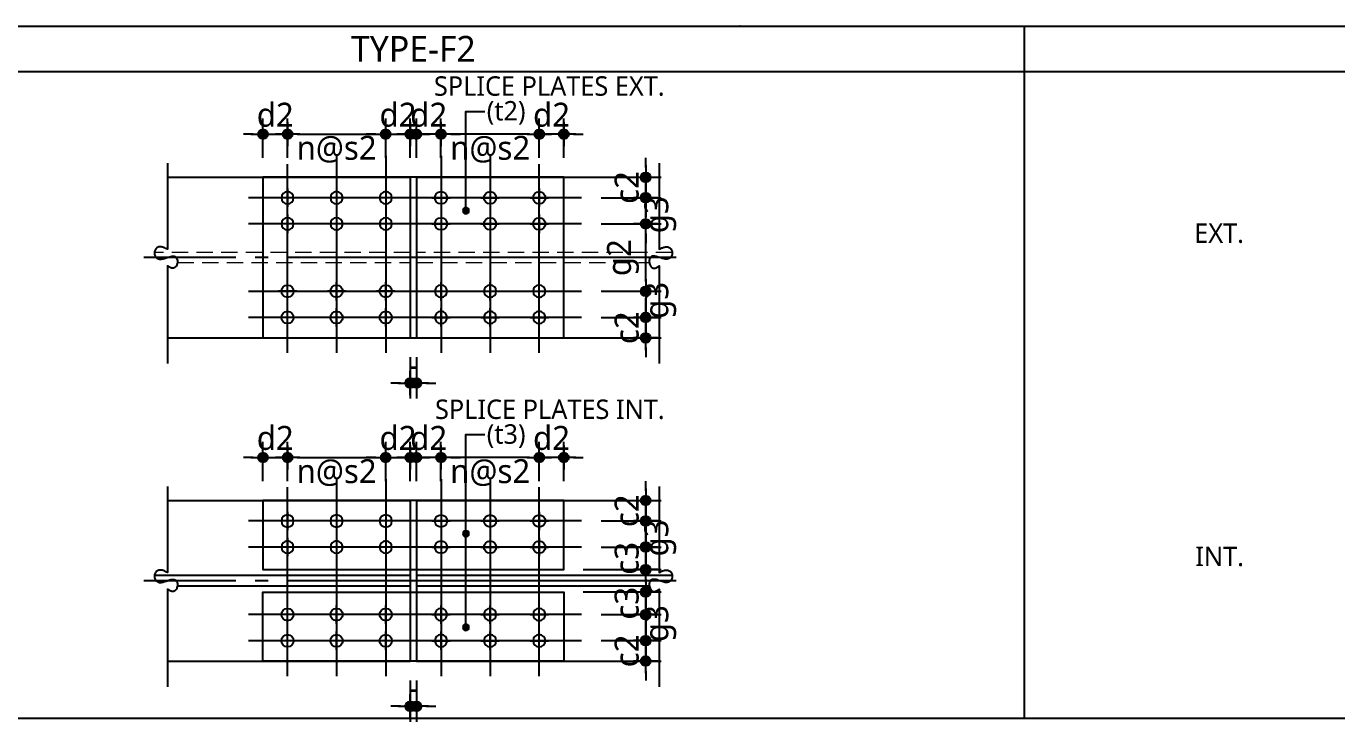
# Model space of a CAD drawing. Header units: millimetres. Extents: x 286090 to 357205, y -16350 to 13350.
# Drawn here: x 334759 to 344881, y 3632 to 9006 of the extents above; entities that cross this region are included whole.
import ezdxf
from ezdxf.enums import TextEntityAlignment as Align

# ---------------------------------------------------------------- set-up
doc = ezdxf.new("R2010")
doc.units = ezdxf.units.MM
doc.header["$LTSCALE"] = 100
doc.header["$PDSIZE"] = -1
doc.linetypes.add('CEN', pattern=[34, 30, -1.5, 1, -1.5])
doc.linetypes.add('HIDDEN', pattern=[9.525, 6.35, -3.175])
doc.layers.get('Defpoints').update_dxf_attribs({"color": 157})
for name, color, linetype in [('2.DIM', 7, 'Continuous'), ('OMM-020-NOTE', 7, 'Continuous'), ('OMM-030-DIM', 7, 'Continuous'), ('OMM-040-CEN', 1, 'CEN'), ('OMM-310-STL B&G', 3, 'Continuous')]:
    doc.layers.add(name, color=color, linetype=linetype)
doc.layers.add('HAT', color=250, linetype='Continuous', lineweight=0)
doc.styles.add('OMM', font='malgun.ttf')
doc.dimstyles.new('SKS-1', dxfattribs={"dimscale": 2, "dimtxt": 1.25, "dimasz": 0.3, "dimexe": 0.5, "dimexo": 1, "dimgap": 0.5, "dimtad": 1, "dimdec": 0, "dimzin": 1, "dimdsep": 46, "dimlunit": 6, "dimtxsty": 'OMM', "dimblk1": 'DIMDOT', "dimblk2": 'DIMDOT', "dimsah": 1, "dimcen": 0.2, "dimclrd": 2, "dimclre": 2, "dimclrt": 6, "dimadec": 0, "dimazin": 0, "dimtfac": 1, "dimtdec": 0, "dimtix": 1, "dimtmove": 1, "dimatfit": 3, "dimfxl": 1, "dimtolj": 1, "dimtzin": 0, "dimarcsym": 0})

# ---------------------------------------------------------------- blocks, each defined once
blk = doc.blocks.new('zw$4DC0')
at = {"layer": 'OMM-040-CEN'}
for p, q in [((54.7, 109.4), (54.7, 0)), ((109.4, 54.7), (0, 54.7))]:
    blk.add_line(p, q, dxfattribs=at)
at = {"layer": 'OMM-310-STL B&G'}
blk.add_circle((54.7, 54.7), 36.5, dxfattribs=at)
blk = doc.blocks.new('DIMDOT')
at = {"layer": '2.DIM'}
h = blk.add_hatch(color=6, dxfattribs=at)
edge = h.paths.add_edge_path()
edge.add_arc((0, 0), 0.5, 0, 360)
at = {"layer": '2.DIM', "color": 1}
for p, q in [((-1.25, 0), (1.25, 0)), ((0, -1.25), (0, 1.25))]:
    blk.add_line(p, q, dxfattribs=at)
at = {"layer": '2.DIM'}
blk.add_circle((0, 0), 0.5, dxfattribs=at)
blk = doc.blocks.new('*D27')
at = {"layer": 'Defpoints', "color": 0, "lineweight": -2, "transparency": 16777216}
for p in [(339048, 7839), (339543, 7839), (339048, 7681)]:
    blk.add_point(p, dxfattribs=at)
at = {"layer": 'OMM-030-DIM', "color": 4, "lineweight": -2, "transparency": 16777216}
for p, q in [((339543, 7914), (339543, 7989)), ((339198, 7839), (339663, 7839)), ((339543, 7681), (339543, 7839)), ((339198, 7681), (339663, 7681)), ((339543, 7606), (339543, 7531))]:
    blk.add_line(p, q, dxfattribs=at)
at = {"layer": 'OMM-030-DIM', "color": 4, "lineweight": -2, "transparency": 16777216, "xscale": 75, "yscale": 75, "zscale": 75}
for p, rotation in [((339543, 7839), 270), ((339543, 7681), 90)]:
    blk.add_blockref('DIMDOT', p, dxfattribs=dict(at, rotation=rotation))
at = {"layer": 'OMM-030-DIM', "color": 6, "transparency": 16777216, "insert": (339397, 7760), "char_height": 185, "attachment_point": 5, "rotation": 90, "style": 'OMM'}
blk.add_mtext('\\A1;c2', dxfattribs=at)
blk = doc.blocks.new('*D28')
at = {"layer": 'Defpoints', "color": 0, "lineweight": -2, "transparency": 16777216}
for p in [(338721, 8172), (338721, 7839), (338911, 7839)]:
    blk.add_point(p, dxfattribs=at)
at = {"layer": 'OMM-030-DIM', "color": 4, "lineweight": -2, "transparency": 16777216}
for p, q in [((338721, 7989), (338721, 8292)), ((338911, 7989), (338911, 8292)), ((338646, 8172), (338571, 8172)), ((338911, 8172), (338721, 8172)), ((338986, 8172), (339061, 8172))]:
    blk.add_line(p, q, dxfattribs=at)
at = {"layer": 'OMM-030-DIM', "color": 4, "lineweight": -2, "transparency": 16777216, "xscale": 75, "yscale": 75, "zscale": 75}
blk.add_blockref('DIMDOT', (338721, 8172), dxfattribs=at)
at = {"layer": 'OMM-030-DIM', "color": 4, "lineweight": -2, "transparency": 16777216, "xscale": 75, "yscale": 75, "zscale": 75, "rotation": 180}
blk.add_blockref('DIMDOT', (338911, 8172), dxfattribs=at)
at = {"layer": 'OMM-030-DIM', "color": 6, "transparency": 16777216, "insert": (338816, 8321), "char_height": 185, "attachment_point": 5, "style": 'OMM'}
blk.add_mtext('\\A1;d2', dxfattribs=at)
blk = doc.blocks.new('*D29')
at = {"layer": 'Defpoints', "color": 0, "lineweight": -2, "transparency": 16777216}
for p in [(337772, 8172), (337772, 7839), (337962, 7839)]:
    blk.add_point(p, dxfattribs=at)
at = {"layer": 'OMM-030-DIM', "color": 4, "lineweight": -2, "transparency": 16777216}
for p, q in [((337772, 7989), (337772, 8292)), ((337962, 7989), (337962, 8292)), ((337697, 8172), (337622, 8172)), ((337962, 8172), (337772, 8172)), ((338037, 8172), (338112, 8172))]:
    blk.add_line(p, q, dxfattribs=at)
at = {"layer": 'OMM-030-DIM', "color": 4, "lineweight": -2, "transparency": 16777216, "xscale": 75, "yscale": 75, "zscale": 75}
blk.add_blockref('DIMDOT', (337772, 8172), dxfattribs=at)
at = {"layer": 'OMM-030-DIM', "color": 4, "lineweight": -2, "transparency": 16777216, "xscale": 75, "yscale": 75, "zscale": 75, "rotation": 180}
blk.add_blockref('DIMDOT', (337962, 8172), dxfattribs=at)
at = {"layer": 'OMM-030-DIM', "color": 6, "transparency": 16777216, "insert": (337867, 8321), "char_height": 185, "attachment_point": 5, "style": 'OMM'}
blk.add_mtext('\\A1;d2', dxfattribs=at)
blk = doc.blocks.new('*D30')
at = {"layer": 'Defpoints', "color": 0, "lineweight": -2, "transparency": 16777216}
for p in [(337962, 8172), (337962, 7839), (338721, 7839)]:
    blk.add_point(p, dxfattribs=at)
at = {"layer": 'OMM-030-DIM', "color": 4, "lineweight": -2, "transparency": 16777216}
for p, q in [((337962, 7989), (337962, 8292)), ((338721, 7989), (338721, 8292)), ((338646, 8172), (338037, 8172))]:
    blk.add_line(p, q, dxfattribs=at)
at = {"layer": 'OMM-030-DIM', "color": 4, "lineweight": -2, "transparency": 16777216, "xscale": 75, "yscale": 75, "zscale": 75, "rotation": 180}
blk.add_blockref('DIMDOT', (337962, 8172), dxfattribs=at)
at = {"layer": 'OMM-030-DIM', "color": 4, "lineweight": -2, "transparency": 16777216, "xscale": 75, "yscale": 75, "zscale": 75}
blk.add_blockref('DIMDOT', (338721, 8172), dxfattribs=at)
at = {"layer": 'OMM-030-DIM', "color": 6, "transparency": 16777216, "insert": (338342, 8055), "char_height": 185, "attachment_point": 5, "style": 'OMM'}
blk.add_mtext('\\A1;n@s2', dxfattribs=at)
blk = doc.blocks.new('*D31')
at = {"layer": 'Defpoints', "color": 0, "lineweight": -2, "transparency": 16777216}
for p in [(336777, 8172), (336587, 7839), (336777, 7839)]:
    blk.add_point(p, dxfattribs=at)
at = {"layer": 'OMM-030-DIM', "color": 4, "lineweight": -2, "transparency": 16777216}
for p, q in [((336587, 7989), (336587, 8292)), ((336777, 7989), (336777, 8292)), ((336512, 8172), (336437, 8172)), ((336587, 8172), (336777, 8172)), ((336852, 8172), (336927, 8172))]:
    blk.add_line(p, q, dxfattribs=at)
at = {"layer": 'OMM-030-DIM', "color": 4, "lineweight": -2, "transparency": 16777216, "xscale": 75, "yscale": 75, "zscale": 75}
blk.add_blockref('DIMDOT', (336587, 8172), dxfattribs=at)
at = {"layer": 'OMM-030-DIM', "color": 4, "lineweight": -2, "transparency": 16777216, "xscale": 75, "yscale": 75, "zscale": 75, "rotation": 180}
blk.add_blockref('DIMDOT', (336777, 8172), dxfattribs=at)
at = {"layer": 'OMM-030-DIM', "color": 6, "transparency": 16777216, "insert": (336682, 8321), "char_height": 185, "attachment_point": 5, "style": 'OMM'}
blk.add_mtext('\\A1;d2', dxfattribs=at)
blk = doc.blocks.new('*D32')
at = {"layer": 'Defpoints', "color": 0, "lineweight": -2, "transparency": 16777216}
for p in [(337725, 8172), (337535, 7839), (337725, 7839)]:
    blk.add_point(p, dxfattribs=at)
at = {"layer": 'OMM-030-DIM', "color": 4, "lineweight": -2, "transparency": 16777216}
for p, q in [((337535, 7989), (337535, 8292)), ((337725, 7989), (337725, 8292)), ((337460, 8172), (337385, 8172)), ((337535, 8172), (337725, 8172)), ((337800, 8172), (337875, 8172))]:
    blk.add_line(p, q, dxfattribs=at)
at = {"layer": 'OMM-030-DIM', "color": 4, "lineweight": -2, "transparency": 16777216, "xscale": 75, "yscale": 75, "zscale": 75}
blk.add_blockref('DIMDOT', (337535, 8172), dxfattribs=at)
at = {"layer": 'OMM-030-DIM', "color": 4, "lineweight": -2, "transparency": 16777216, "xscale": 75, "yscale": 75, "zscale": 75, "rotation": 180}
blk.add_blockref('DIMDOT', (337725, 8172), dxfattribs=at)
at = {"layer": 'OMM-030-DIM', "color": 6, "transparency": 16777216, "insert": (337630, 8321), "char_height": 185, "attachment_point": 5, "style": 'OMM'}
blk.add_mtext('\\A1;d2', dxfattribs=at)
blk = doc.blocks.new('*D33')
at = {"layer": 'Defpoints', "color": 0, "lineweight": -2, "transparency": 16777216}
for p in [(337535, 8172), (336777, 7839), (337535, 7839)]:
    blk.add_point(p, dxfattribs=at)
at = {"layer": 'OMM-030-DIM', "color": 4, "lineweight": -2, "transparency": 16777216}
for p, q in [((336777, 7989), (336777, 8292)), ((337535, 7989), (337535, 8292)), ((336852, 8172), (337460, 8172))]:
    blk.add_line(p, q, dxfattribs=at)
at = {"layer": 'OMM-030-DIM', "color": 4, "lineweight": -2, "transparency": 16777216, "xscale": 75, "yscale": 75, "zscale": 75, "rotation": 180}
blk.add_blockref('DIMDOT', (336777, 8172), dxfattribs=at)
at = {"layer": 'OMM-030-DIM', "color": 4, "lineweight": -2, "transparency": 16777216, "xscale": 75, "yscale": 75, "zscale": 75}
blk.add_blockref('DIMDOT', (337535, 8172), dxfattribs=at)
at = {"layer": 'OMM-030-DIM', "color": 6, "transparency": 16777216, "insert": (337156, 8055), "char_height": 185, "attachment_point": 5, "style": 'OMM'}
blk.add_mtext('\\A1;n@s2', dxfattribs=at)
blk = doc.blocks.new('*D34')
at = {"layer": 'Defpoints', "color": 0, "lineweight": -2, "transparency": 16777216}
for p in [(337725, 6598), (337772, 6598), (337725, 6249)]:
    blk.add_point(p, dxfattribs=at)
at = {"layer": 'OMM-030-DIM', "color": 4, "lineweight": -2, "transparency": 16777216}
for p, q in [((337725, 6448), (337725, 6129)), ((337772, 6448), (337772, 6129)), ((337650, 6249), (337575, 6249)), ((337772, 6249), (337725, 6249)), ((337847, 6249), (337922, 6249))]:
    blk.add_line(p, q, dxfattribs=at)
at = {"layer": 'OMM-030-DIM', "color": 4, "lineweight": -2, "transparency": 16777216, "xscale": 75, "yscale": 75, "zscale": 75}
blk.add_blockref('DIMDOT', (337725, 6249), dxfattribs=at)
at = {"layer": 'OMM-030-DIM', "color": 4, "lineweight": -2, "transparency": 16777216, "xscale": 75, "yscale": 75, "zscale": 75, "rotation": 180}
blk.add_blockref('DIMDOT', (337772, 6249), dxfattribs=at)
at = {"layer": 'OMM-030-DIM', "color": 6, "transparency": 16777216, "insert": (337749, 6392), "char_height": 185, "attachment_point": 5, "style": 'OMM'}
blk.add_mtext('\\A1;-', dxfattribs=at)
blk = doc.blocks.new('zw$12D2')
at = {"layer": 'OMM-030-DIM'}
h = blk.add_hatch(color=4, dxfattribs=at)
edge = h.paths.add_edge_path()
edge.add_ellipse((18.2, 18.2), major_axis=(18.2, 0), ratio=1, start_angle=0, end_angle=360)
at = {"layer": 'OMM-030-DIM', "color": 4}
blk.add_circle((18.2, 18.2, 60), 18.2, dxfattribs=at)
blk = doc.blocks.new('*D35')
at = {"layer": 'Defpoints', "color": 0, "lineweight": -2, "transparency": 16777216}
for p in [(339048, 7479), (339543, 7479), (339048, 6958)]:
    blk.add_point(p, dxfattribs=at)
at = {"layer": 'OMM-030-DIM', "color": 4, "lineweight": -2, "transparency": 16777216}
for p, q in [((339198, 7479), (339663, 7479)), ((339543, 7033), (339543, 7404)), ((339198, 6958), (339663, 6958))]:
    blk.add_line(p, q, dxfattribs=at)
at = {"layer": 'OMM-030-DIM', "color": 4, "lineweight": -2, "transparency": 16777216, "xscale": 75, "yscale": 75, "zscale": 75}
for p, rotation in [((339543, 7479), 90), ((339543, 6958), 270)]:
    blk.add_blockref('DIMDOT', p, dxfattribs=dict(at, rotation=rotation))
at = {"layer": 'OMM-030-DIM', "color": 6, "transparency": 16777216, "insert": (339368, 7218), "char_height": 185, "attachment_point": 5, "rotation": 90, "style": 'OMM'}
blk.add_mtext('\\A1;g2', dxfattribs=at)
blk = doc.blocks.new('*D36')
at = {"layer": 'Defpoints', "color": 0, "lineweight": -2, "transparency": 16777216}
for p in [(339048, 6958), (339048, 6756), (339543, 6756)]:
    blk.add_point(p, dxfattribs=at)
at = {"layer": 'OMM-030-DIM', "color": 4, "lineweight": -2, "transparency": 16777216}
for p, q in [((339543, 7033), (339543, 7108)), ((339198, 6958), (339663, 6958)), ((339543, 6958), (339543, 6756)), ((339198, 6756), (339663, 6756)), ((339543, 6681), (339543, 6606))]:
    blk.add_line(p, q, dxfattribs=at)
at = {"layer": 'OMM-030-DIM', "color": 4, "lineweight": -2, "transparency": 16777216, "xscale": 75, "yscale": 75, "zscale": 75}
for p, rotation in [((339543, 6958), 270), ((339543, 6756), 90)]:
    blk.add_blockref('DIMDOT', p, dxfattribs=dict(at, rotation=rotation))
at = {"layer": 'OMM-030-DIM', "color": 6, "transparency": 16777216, "insert": (339656, 6888), "char_height": 185, "attachment_point": 5, "rotation": 90, "style": 'OMM'}
blk.add_mtext('\\A1;g3', dxfattribs=at)
blk = doc.blocks.new('*D37')
at = {"layer": 'Defpoints', "color": 0, "lineweight": -2, "transparency": 16777216}
for p in [(339048, 6756), (339048, 6598), (339543, 6598)]:
    blk.add_point(p, dxfattribs=at)
at = {"layer": 'OMM-030-DIM', "color": 4, "lineweight": -2, "transparency": 16777216}
for p, q in [((339543, 6831), (339543, 6906)), ((339198, 6756), (339663, 6756)), ((339543, 6756), (339543, 6598)), ((339198, 6598), (339663, 6598)), ((339543, 6523), (339543, 6448))]:
    blk.add_line(p, q, dxfattribs=at)
at = {"layer": 'OMM-030-DIM', "color": 4, "lineweight": -2, "transparency": 16777216, "xscale": 75, "yscale": 75, "zscale": 75}
for p, rotation in [((339543, 6756), 270), ((339543, 6598), 90)]:
    blk.add_blockref('DIMDOT', p, dxfattribs=dict(at, rotation=rotation))
at = {"layer": 'OMM-030-DIM', "color": 6, "transparency": 16777216, "insert": (339397, 6677), "char_height": 185, "attachment_point": 5, "rotation": 90, "style": 'OMM'}
blk.add_mtext('\\A1;c2', dxfattribs=at)
blk = doc.blocks.new('*D38')
at = {"layer": 'Defpoints', "color": 0, "lineweight": -2, "transparency": 16777216}
for p in [(339048, 7681), (339543, 7681), (339048, 7479)]:
    blk.add_point(p, dxfattribs=at)
at = {"layer": 'OMM-030-DIM', "color": 4, "lineweight": -2, "transparency": 16777216}
for p, q in [((339543, 7756), (339543, 7831)), ((339198, 7681), (339663, 7681)), ((339543, 7479), (339543, 7681)), ((339198, 7479), (339663, 7479)), ((339543, 7404), (339543, 7329))]:
    blk.add_line(p, q, dxfattribs=at)
at = {"layer": 'OMM-030-DIM', "color": 4, "lineweight": -2, "transparency": 16777216, "xscale": 75, "yscale": 75, "zscale": 75}
for p, rotation in [((339543, 7681), 270), ((339543, 7479), 90)]:
    blk.add_blockref('DIMDOT', p, dxfattribs=dict(at, rotation=rotation))
at = {"layer": 'OMM-030-DIM', "color": 6, "transparency": 16777216, "insert": (339656, 7549), "char_height": 185, "attachment_point": 5, "rotation": 90, "style": 'OMM'}
blk.add_mtext('\\A1;g3', dxfattribs=at)
blk = doc.blocks.new('*D39')
at = {"layer": 'Defpoints', "color": 0, "lineweight": -2, "transparency": 16777216}
for p in [(339048, 5342), (339543, 5342), (339048, 5184)]:
    blk.add_point(p, dxfattribs=at)
at = {"layer": 'OMM-030-DIM', "color": 4, "lineweight": -2, "transparency": 16777216}
for p, q in [((339543, 5417), (339543, 5492)), ((339198, 5342), (339663, 5342)), ((339543, 5184), (339543, 5342)), ((339198, 5184), (339663, 5184)), ((339543, 5109), (339543, 5034))]:
    blk.add_line(p, q, dxfattribs=at)
at = {"layer": 'OMM-030-DIM', "color": 4, "lineweight": -2, "transparency": 16777216, "xscale": 75, "yscale": 75, "zscale": 75}
for p, rotation in [((339543, 5342), 270), ((339543, 5184), 90)]:
    blk.add_blockref('DIMDOT', p, dxfattribs=dict(at, rotation=rotation))
at = {"layer": 'OMM-030-DIM', "color": 6, "transparency": 16777216, "insert": (339397, 5263), "char_height": 185, "attachment_point": 5, "rotation": 90, "style": 'OMM'}
blk.add_mtext('\\A1;c2', dxfattribs=at)
blk = doc.blocks.new('*D40')
at = {"layer": 'Defpoints', "color": 0, "lineweight": -2, "transparency": 16777216}
for p in [(338721, 5674), (338721, 5342), (338911, 5342)]:
    blk.add_point(p, dxfattribs=at)
at = {"layer": 'OMM-030-DIM', "color": 4, "lineweight": -2, "transparency": 16777216}
for p, q in [((338721, 5492), (338721, 5794)), ((338911, 5492), (338911, 5794)), ((338646, 5674), (338571, 5674)), ((338911, 5674), (338721, 5674)), ((338986, 5674), (339061, 5674))]:
    blk.add_line(p, q, dxfattribs=at)
at = {"layer": 'OMM-030-DIM', "color": 4, "lineweight": -2, "transparency": 16777216, "xscale": 75, "yscale": 75, "zscale": 75}
blk.add_blockref('DIMDOT', (338721, 5674), dxfattribs=at)
at = {"layer": 'OMM-030-DIM', "color": 4, "lineweight": -2, "transparency": 16777216, "xscale": 75, "yscale": 75, "zscale": 75, "rotation": 180}
blk.add_blockref('DIMDOT', (338911, 5674), dxfattribs=at)
at = {"layer": 'OMM-030-DIM', "color": 6, "transparency": 16777216, "insert": (338816, 5824), "char_height": 185, "attachment_point": 5, "style": 'OMM'}
blk.add_mtext('\\A1;d2', dxfattribs=at)
blk = doc.blocks.new('*D41')
at = {"layer": 'Defpoints', "color": 0, "lineweight": -2, "transparency": 16777216}
for p in [(337772, 5674), (337772, 5342), (337962, 5342)]:
    blk.add_point(p, dxfattribs=at)
at = {"layer": 'OMM-030-DIM', "color": 4, "lineweight": -2, "transparency": 16777216}
for p, q in [((337772, 5492), (337772, 5794)), ((337962, 5492), (337962, 5794)), ((337697, 5674), (337622, 5674)), ((337962, 5674), (337772, 5674)), ((338037, 5674), (338112, 5674))]:
    blk.add_line(p, q, dxfattribs=at)
at = {"layer": 'OMM-030-DIM', "color": 4, "lineweight": -2, "transparency": 16777216, "xscale": 75, "yscale": 75, "zscale": 75}
blk.add_blockref('DIMDOT', (337772, 5674), dxfattribs=at)
at = {"layer": 'OMM-030-DIM', "color": 4, "lineweight": -2, "transparency": 16777216, "xscale": 75, "yscale": 75, "zscale": 75, "rotation": 180}
blk.add_blockref('DIMDOT', (337962, 5674), dxfattribs=at)
at = {"layer": 'OMM-030-DIM', "color": 6, "transparency": 16777216, "insert": (337867, 5824), "char_height": 185, "attachment_point": 5, "style": 'OMM'}
blk.add_mtext('\\A1;d2', dxfattribs=at)
blk = doc.blocks.new('*D42')
at = {"layer": 'Defpoints', "color": 0, "lineweight": -2, "transparency": 16777216}
for p in [(337962, 5674), (337962, 5342), (338721, 5342)]:
    blk.add_point(p, dxfattribs=at)
at = {"layer": 'OMM-030-DIM', "color": 4, "lineweight": -2, "transparency": 16777216}
for p, q in [((337962, 5492), (337962, 5794)), ((338721, 5492), (338721, 5794)), ((338646, 5674), (338037, 5674))]:
    blk.add_line(p, q, dxfattribs=at)
at = {"layer": 'OMM-030-DIM', "color": 4, "lineweight": -2, "transparency": 16777216, "xscale": 75, "yscale": 75, "zscale": 75, "rotation": 180}
blk.add_blockref('DIMDOT', (337962, 5674), dxfattribs=at)
at = {"layer": 'OMM-030-DIM', "color": 4, "lineweight": -2, "transparency": 16777216, "xscale": 75, "yscale": 75, "zscale": 75}
blk.add_blockref('DIMDOT', (338721, 5674), dxfattribs=at)
at = {"layer": 'OMM-030-DIM', "color": 6, "transparency": 16777216, "insert": (338342, 5557), "char_height": 185, "attachment_point": 5, "style": 'OMM'}
blk.add_mtext('\\A1;n@s2', dxfattribs=at)
blk = doc.blocks.new('*D43')
at = {"layer": 'Defpoints', "color": 0, "lineweight": -2, "transparency": 16777216}
for p in [(336777, 5674), (336587, 5342), (336777, 5342)]:
    blk.add_point(p, dxfattribs=at)
at = {"layer": 'OMM-030-DIM', "color": 4, "lineweight": -2, "transparency": 16777216}
for p, q in [((336587, 5492), (336587, 5794)), ((336777, 5492), (336777, 5794)), ((336512, 5674), (336437, 5674)), ((336587, 5674), (336777, 5674)), ((336852, 5674), (336927, 5674))]:
    blk.add_line(p, q, dxfattribs=at)
at = {"layer": 'OMM-030-DIM', "color": 4, "lineweight": -2, "transparency": 16777216, "xscale": 75, "yscale": 75, "zscale": 75}
blk.add_blockref('DIMDOT', (336587, 5674), dxfattribs=at)
at = {"layer": 'OMM-030-DIM', "color": 4, "lineweight": -2, "transparency": 16777216, "xscale": 75, "yscale": 75, "zscale": 75, "rotation": 180}
blk.add_blockref('DIMDOT', (336777, 5674), dxfattribs=at)
at = {"layer": 'OMM-030-DIM', "color": 6, "transparency": 16777216, "insert": (336682, 5824), "char_height": 185, "attachment_point": 5, "style": 'OMM'}
blk.add_mtext('\\A1;d2', dxfattribs=at)
blk = doc.blocks.new('*D44')
at = {"layer": 'Defpoints', "color": 0, "lineweight": -2, "transparency": 16777216}
for p in [(337725, 5674), (337535, 5342), (337725, 5342)]:
    blk.add_point(p, dxfattribs=at)
at = {"layer": 'OMM-030-DIM', "color": 4, "lineweight": -2, "transparency": 16777216}
for p, q in [((337535, 5492), (337535, 5794)), ((337725, 5492), (337725, 5794)), ((337460, 5674), (337385, 5674)), ((337535, 5674), (337725, 5674)), ((337800, 5674), (337875, 5674))]:
    blk.add_line(p, q, dxfattribs=at)
at = {"layer": 'OMM-030-DIM', "color": 4, "lineweight": -2, "transparency": 16777216, "xscale": 75, "yscale": 75, "zscale": 75}
blk.add_blockref('DIMDOT', (337535, 5674), dxfattribs=at)
at = {"layer": 'OMM-030-DIM', "color": 4, "lineweight": -2, "transparency": 16777216, "xscale": 75, "yscale": 75, "zscale": 75, "rotation": 180}
blk.add_blockref('DIMDOT', (337725, 5674), dxfattribs=at)
at = {"layer": 'OMM-030-DIM', "color": 6, "transparency": 16777216, "insert": (337630, 5824), "char_height": 185, "attachment_point": 5, "style": 'OMM'}
blk.add_mtext('\\A1;d2', dxfattribs=at)
blk = doc.blocks.new('*D45')
at = {"layer": 'Defpoints', "color": 0, "lineweight": -2, "transparency": 16777216}
for p in [(337535, 5674), (336777, 5342), (337535, 5342)]:
    blk.add_point(p, dxfattribs=at)
at = {"layer": 'OMM-030-DIM', "color": 4, "lineweight": -2, "transparency": 16777216}
for p, q in [((336777, 5492), (336777, 5794)), ((337535, 5492), (337535, 5794)), ((336852, 5674), (337460, 5674))]:
    blk.add_line(p, q, dxfattribs=at)
at = {"layer": 'OMM-030-DIM', "color": 4, "lineweight": -2, "transparency": 16777216, "xscale": 75, "yscale": 75, "zscale": 75, "rotation": 180}
blk.add_blockref('DIMDOT', (336777, 5674), dxfattribs=at)
at = {"layer": 'OMM-030-DIM', "color": 4, "lineweight": -2, "transparency": 16777216, "xscale": 75, "yscale": 75, "zscale": 75}
blk.add_blockref('DIMDOT', (337535, 5674), dxfattribs=at)
at = {"layer": 'OMM-030-DIM', "color": 6, "transparency": 16777216, "insert": (337156, 5557), "char_height": 185, "attachment_point": 5, "style": 'OMM'}
blk.add_mtext('\\A1;n@s2', dxfattribs=at)
blk = doc.blocks.new('*D46')
at = {"layer": 'Defpoints', "color": 0, "lineweight": -2, "transparency": 16777216}
for p in [(337725, 4101), (337772, 4101), (337725, 3752)]:
    blk.add_point(p, dxfattribs=at)
at = {"layer": 'OMM-030-DIM', "color": 4, "lineweight": -2, "transparency": 16777216}
for p, q in [((337725, 3951), (337725, 3632)), ((337772, 3951), (337772, 3632)), ((337650, 3752), (337575, 3752)), ((337772, 3752), (337725, 3752)), ((337847, 3752), (337922, 3752))]:
    blk.add_line(p, q, dxfattribs=at)
at = {"layer": 'OMM-030-DIM', "color": 4, "lineweight": -2, "transparency": 16777216, "xscale": 75, "yscale": 75, "zscale": 75}
blk.add_blockref('DIMDOT', (337725, 3752), dxfattribs=at)
at = {"layer": 'OMM-030-DIM', "color": 4, "lineweight": -2, "transparency": 16777216, "xscale": 75, "yscale": 75, "zscale": 75, "rotation": 180}
blk.add_blockref('DIMDOT', (337772, 3752), dxfattribs=at)
at = {"layer": 'OMM-030-DIM', "color": 6, "transparency": 16777216, "insert": (337749, 3895), "char_height": 185, "attachment_point": 5, "style": 'OMM'}
blk.add_mtext('\\A1;-', dxfattribs=at)
blk = doc.blocks.new('*D47')
at = {"layer": 'Defpoints', "color": 0, "lineweight": -2, "transparency": 16777216}
for p in [(339048, 5184), (339543, 5184), (339048, 4982)]:
    blk.add_point(p, dxfattribs=at)
at = {"layer": 'OMM-030-DIM', "color": 4, "lineweight": -2, "transparency": 16777216}
for p, q in [((339543, 5259), (339543, 5334)), ((339198, 5184), (339663, 5184)), ((339543, 4982), (339543, 5184)), ((339198, 4982), (339663, 4982)), ((339543, 4907), (339543, 4832))]:
    blk.add_line(p, q, dxfattribs=at)
at = {"layer": 'OMM-030-DIM', "color": 4, "lineweight": -2, "transparency": 16777216, "xscale": 75, "yscale": 75, "zscale": 75}
for p, rotation in [((339543, 5184), 270), ((339543, 4982), 90)]:
    blk.add_blockref('DIMDOT', p, dxfattribs=dict(at, rotation=rotation))
at = {"layer": 'OMM-030-DIM', "color": 6, "transparency": 16777216, "insert": (339656, 5052), "char_height": 185, "attachment_point": 5, "rotation": 90, "style": 'OMM'}
blk.add_mtext('\\A1;g3', dxfattribs=at)
blk = doc.blocks.new('*D48')
at = {"layer": 'Defpoints', "color": 0, "lineweight": -2, "transparency": 16777216}
for p in [(339048, 4982), (339543, 4982), (338911, 4808)]:
    blk.add_point(p, dxfattribs=at)
at = {"layer": 'OMM-030-DIM', "color": 4, "lineweight": -2, "transparency": 16777216}
for p, q in [((339543, 5057), (339543, 5132)), ((339198, 4982), (339663, 4982)), ((339543, 4808), (339543, 4982)), ((339061, 4808), (339663, 4808)), ((339543, 4733), (339543, 4658))]:
    blk.add_line(p, q, dxfattribs=at)
at = {"layer": 'OMM-030-DIM', "color": 4, "lineweight": -2, "transparency": 16777216, "xscale": 75, "yscale": 75, "zscale": 75}
for p, rotation in [((339543, 4982), 270), ((339543, 4808), 90)]:
    blk.add_blockref('DIMDOT', p, dxfattribs=dict(at, rotation=rotation))
at = {"layer": 'OMM-030-DIM', "color": 6, "transparency": 16777216, "insert": (339397, 4895), "char_height": 185, "attachment_point": 5, "rotation": 90, "style": 'OMM'}
blk.add_mtext('\\A1;c3', dxfattribs=at)
blk = doc.blocks.new('*D49')
at = {"layer": 'Defpoints', "color": 0, "lineweight": -2, "transparency": 16777216}
for p in [(339048, 4259), (339048, 4101), (339543, 4101)]:
    blk.add_point(p, dxfattribs=at)
at = {"layer": 'OMM-030-DIM', "color": 4, "lineweight": -2, "transparency": 16777216}
for p, q in [((339543, 4334), (339543, 4409)), ((339198, 4259), (339663, 4259)), ((339543, 4259), (339543, 4101)), ((339198, 4101), (339663, 4101)), ((339543, 4026), (339543, 3951))]:
    blk.add_line(p, q, dxfattribs=at)
at = {"layer": 'OMM-030-DIM', "color": 4, "lineweight": -2, "transparency": 16777216, "xscale": 75, "yscale": 75, "zscale": 75}
for p, rotation in [((339543, 4259), 270), ((339543, 4101), 90)]:
    blk.add_blockref('DIMDOT', p, dxfattribs=dict(at, rotation=rotation))
at = {"layer": 'OMM-030-DIM', "color": 6, "transparency": 16777216, "insert": (339397, 4180), "char_height": 185, "attachment_point": 5, "rotation": 90, "style": 'OMM'}
blk.add_mtext('\\A1;c2', dxfattribs=at)
blk = doc.blocks.new('*D50')
at = {"layer": 'Defpoints', "color": 0, "lineweight": -2, "transparency": 16777216}
for p in [(339048, 4460), (339048, 4259), (339543, 4259)]:
    blk.add_point(p, dxfattribs=at)
at = {"layer": 'OMM-030-DIM', "color": 4, "lineweight": -2, "transparency": 16777216}
for p, q in [((339543, 4535), (339543, 4610)), ((339198, 4460), (339663, 4460)), ((339543, 4460), (339543, 4259)), ((339198, 4259), (339663, 4259)), ((339543, 4184), (339543, 4109))]:
    blk.add_line(p, q, dxfattribs=at)
at = {"layer": 'OMM-030-DIM', "color": 4, "lineweight": -2, "transparency": 16777216, "xscale": 75, "yscale": 75, "zscale": 75}
for p, rotation in [((339543, 4460), 270), ((339543, 4259), 90)]:
    blk.add_blockref('DIMDOT', p, dxfattribs=dict(at, rotation=rotation))
at = {"layer": 'OMM-030-DIM', "color": 6, "transparency": 16777216, "insert": (339656, 4391), "char_height": 185, "attachment_point": 5, "rotation": 90, "style": 'OMM'}
blk.add_mtext('\\A1;g3', dxfattribs=at)
blk = doc.blocks.new('*D51')
at = {"layer": 'Defpoints', "color": 0, "lineweight": -2, "transparency": 16777216}
for p in [(338911, 4635), (339048, 4460), (339543, 4460)]:
    blk.add_point(p, dxfattribs=at)
at = {"layer": 'OMM-030-DIM', "color": 4, "lineweight": -2, "transparency": 16777216}
for p, q in [((339543, 4710), (339543, 4785)), ((339061, 4635), (339663, 4635)), ((339543, 4635), (339543, 4460)), ((339198, 4460), (339663, 4460)), ((339543, 4385), (339543, 4310))]:
    blk.add_line(p, q, dxfattribs=at)
at = {"layer": 'OMM-030-DIM', "color": 4, "lineweight": -2, "transparency": 16777216, "xscale": 75, "yscale": 75, "zscale": 75}
for p, rotation in [((339543, 4635), 270), ((339543, 4460), 90)]:
    blk.add_blockref('DIMDOT', p, dxfattribs=dict(at, rotation=rotation))
at = {"layer": 'OMM-030-DIM', "color": 6, "transparency": 16777216, "insert": (339397, 4548), "char_height": 185, "attachment_point": 5, "rotation": 90, "style": 'OMM'}
blk.add_mtext('\\A1;c3', dxfattribs=at)

msp = doc.modelspace()

# ---------------------------------------------------------------- linework, layer by layer
at = {"layer": 'HAT', "linetype": 'HIDDEN', "ltscale": 0.2, "elevation": -60}
for points in [[(337725.1, 7258.8), (335749.4, 7258.8)], [(339748.2, 7258.8), (337772.5, 7258.8)], [(335926.2, 7179.2), (337725.1, 7179.2)], [(337772.5, 7179.2), (339571.3, 7179.2)]]:
    msp.add_lwpolyline(points, dxfattribs=at)
at = {"layer": 'OMM-030-DIM'}
for p, q in [((323592.9, 9005.9, -60), (351904.7, 9005.9, -60)), ((317004.7, 8655.9, -60), (351904.7, 8655.9, -60)), ((317004.7, 3661.4, -60), (351904.7, 3661.4, -60))]:
    msp.add_line(p, q, dxfattribs=at)
at = {"layer": 'OMM-030-DIM', "elevation": -60}
msp.add_lwpolyline([(342467.4, 9005.9), (342467.4, 3661.4)], dxfattribs=at)
at = {"layer": 'OMM-030-DIM', "color": 4, "elevation": -60}
for points in [[(338154.1, 7581.7), (338154.1, 8347.8), (338301.1, 8347.8)], [(335849.5, 7947.1), (335849.5, 7282.7), (335843.1, 7286.2), (335837.3, 7289.1), (335829.7, 7292.6), (335824.4, 7294.8), (335815.6, 7297.9), (335809.2, 7299.8), (335802, 7301.2), (335795.3, 7301.9), (335788.3, 7301.9), (335783.1, 7301), (335777.8, 7299.3), (335772.3, 7297), (335767, 7293.2), (335763, 7289.6), (335759, 7284.9), (335756.9, 7281.6), (335754.1, 7276.5), (335751.9, 7271.5), (335750.5, 7266.1), (335749.4, 7259.8), (335749, 7253.6), (335749.5, 7249), (335750.5, 7242.5), (335752.1, 7236.6), (335755.4, 7229.5), (335758.8, 7224.2), (335763.1, 7219), (335767.4, 7214.9), (335774.7, 7210.3), (335779.6, 7208.5), (335787.8, 7206.5), (335796.7, 7206), (335804.4, 7206.6), (335812.8, 7208.4), (335820.1, 7210.3), (335827.7, 7212.6), (335838.5, 7216.3), (335846.1, 7219), (335855.5, 7222.3), (335865.1, 7225.4), (335874.8, 7228), (335883.9, 7229.6), (335891.6, 7230), (335901.9, 7228.5), (335908.8, 7225.7), (335913.6, 7222.6), (335917.3, 7218.8), (335920.6, 7214.3), (335924.1, 7207.2), (335925.2, 7203.5), (335926.5, 7196.9), (335927, 7189.2), (335926.7, 7183.4), (335926.1, 7178.5), (335925.2, 7174), (335923.1, 7166.1), (335920.8, 7160), (335918.2, 7155), (335915.5, 7150.6), (335911.5, 7146), (335907.6, 7142.5), (335901.5, 7139.2), (335896.2, 7137), (335890.8, 7136.8), (335883.3, 7136.8), (335880.7, 7137.6), (335874.6, 7139.8), (335870.5, 7141.2), (335866.1, 7143.2), (335861.1, 7146.5), (335857.8, 7148.7), (335853.3, 7151.7), (335849.5, 7154.2), (335849.5, 6399)], [(339648.1, 7947.1), (339648.1, 7282.7), (339654.5, 7286.2), (339660.2, 7289.1), (339667.9, 7292.6), (339673.2, 7294.8), (339682, 7297.9), (339688.3, 7299.8), (339695.5, 7301.2), (339702.3, 7301.9), (339709.2, 7301.9), (339714.4, 7301), (339719.8, 7299.3), (339725.2, 7297), (339730.5, 7293.2), (339734.5, 7289.6), (339738.6, 7284.9), (339740.7, 7281.6), (339743.5, 7276.5), (339745.6, 7271.5), (339747.1, 7266.1), (339748.1, 7259.8), (339748.6, 7253.6), (339748.1, 7249), (339747, 7242.5), (339745.4, 7236.6), (339742.2, 7229.5), (339738.7, 7224.2), (339734.4, 7219), (339730.2, 7214.9), (339722.8, 7210.3), (339718, 7208.5), (339709.7, 7206.5), (339700.9, 7206), (339693.1, 7206.6), (339684.7, 7208.4), (339677.4, 7210.3), (339669.8, 7212.6), (339659, 7216.3), (339651.5, 7219), (339642.1, 7222.3), (339632.5, 7225.4), (339622.8, 7228), (339613.7, 7229.6), (339606, 7230), (339595.6, 7228.5), (339588.7, 7225.7), (339583.9, 7222.6), (339580.2, 7218.8), (339577, 7214.3), (339573.5, 7207.2), (339572.3, 7203.5), (339571.1, 7196.9), (339570.5, 7189.2), (339570.8, 7183.4), (339571.4, 7178.5), (339572.3, 7174), (339574.4, 7166.1), (339576.7, 7160), (339579.4, 7155), (339582.1, 7150.6), (339586, 7146), (339589.9, 7142.5), (339596, 7139.2), (339601.3, 7137), (339606.8, 7136.8), (339614.2, 7136.8), (339616.9, 7137.6), (339623, 7139.8), (339627.1, 7141.2), (339631.5, 7143.2), (339636.4, 7146.5), (339639.7, 7148.7), (339644.2, 7151.7), (339648.1, 7154.2), (339648.1, 6399)], [(338154.1, 4361.3), (338154.1, 5850.6), (338301.1, 5850.6)], [(335849.5, 5449.8), (335849.5, 4785.4), (335843.1, 4789), (335837.3, 4791.9), (335829.7, 4795.4), (335824.4, 4797.6), (335815.6, 4800.7), (335809.2, 4802.5), (335802, 4803.9), (335795.3, 4804.6), (335788.3, 4804.7), (335783.1, 4803.7), (335777.8, 4802.1), (335772.3, 4799.7), (335767, 4796), (335763, 4792.3), (335759, 4787.6), (335756.9, 4784.4), (335754.1, 4779.3), (335751.9, 4774.2), (335750.5, 4768.9), (335749.4, 4762.5), (335749, 4756.4), (335749.5, 4751.8), (335750.5, 4745.3), (335752.1, 4739.3), (335755.4, 4732.2), (335758.8, 4727), (335763.1, 4721.8), (335767.4, 4717.7), (335774.7, 4713), (335779.6, 4711.2), (335787.8, 4709.2), (335796.7, 4708.7), (335804.4, 4709.4), (335812.8, 4711.1), (335820.1, 4713.1), (335827.7, 4715.4), (335838.5, 4719.1), (335846.1, 4721.8), (335855.5, 4725), (335865.1, 4728.2), (335874.8, 4730.7), (335883.9, 4732.3), (335891.6, 4732.8), (335901.9, 4731.2), (335908.8, 4728.4), (335913.6, 4725.4), (335917.3, 4721.5), (335920.6, 4717.1), (335924.1, 4710), (335925.2, 4706.3), (335926.5, 4699.6), (335927, 4692), (335926.7, 4686.1), (335926.1, 4681.2), (335925.2, 4676.7), (335923.1, 4668.9), (335920.8, 4662.7), (335918.2, 4657.7), (335915.5, 4653.3), (335911.5, 4648.8), (335907.6, 4645.2), (335901.5, 4641.9), (335896.2, 4639.7), (335890.8, 4639.5), (335883.3, 4639.6), (335880.7, 4640.3), (335874.6, 4642.5), (335870.5, 4644), (335866.1, 4645.9), (335861.1, 4649.2), (335857.8, 4651.4), (335853.3, 4654.4), (335849.5, 4657), (335849.5, 3901.7)], [(339648.1, 5449.8), (339648.1, 4785.4), (339654.5, 4789), (339660.2, 4791.9), (339667.9, 4795.4), (339673.2, 4797.6), (339682, 4800.7), (339688.3, 4802.5), (339695.5, 4803.9), (339702.3, 4804.6), (339709.2, 4804.7), (339714.4, 4803.7), (339719.8, 4802.1), (339725.2, 4799.7), (339730.5, 4796), (339734.5, 4792.3), (339738.6, 4787.6), (339740.7, 4784.4), (339743.5, 4779.3), (339745.6, 4774.2), (339747.1, 4768.9), (339748.1, 4762.5), (339748.6, 4756.4), (339748.1, 4751.8), (339747, 4745.3), (339745.4, 4739.3), (339742.2, 4732.2), (339738.7, 4727), (339734.4, 4721.8), (339730.2, 4717.7), (339722.8, 4713), (339718, 4711.2), (339709.7, 4709.2), (339700.9, 4708.7), (339693.1, 4709.4), (339684.7, 4711.1), (339677.4, 4713.1), (339669.8, 4715.4), (339659, 4719.1), (339651.5, 4721.8), (339642.1, 4725), (339632.5, 4728.2), (339622.8, 4730.7), (339613.7, 4732.3), (339606, 4732.8), (339595.6, 4731.2), (339588.7, 4728.4), (339583.9, 4725.4), (339580.2, 4721.5), (339577, 4717.1), (339573.5, 4710), (339572.3, 4706.3), (339571.1, 4699.6), (339570.5, 4692), (339570.8, 4686.1), (339571.4, 4681.2), (339572.3, 4676.7), (339574.4, 4668.9), (339576.7, 4662.7), (339579.4, 4657.7), (339582.1, 4653.3), (339586, 4648.8), (339589.9, 4645.2), (339596, 4641.9), (339601.3, 4639.7), (339606.8, 4639.5), (339614.2, 4639.6), (339616.9, 4640.3), (339623, 4642.5), (339627.1, 4644), (339631.5, 4645.9), (339636.4, 4649.2), (339639.7, 4651.4), (339644.2, 4654.4), (339648.1, 4657), (339648.1, 3901.7)]]:
    msp.add_lwpolyline(points, dxfattribs=at)
at = {"layer": 'OMM-030-DIM'}
msp.add_point((340271.4, 9005.9, -60), dxfattribs=at)
at = {"layer": 'OMM-040-CEN'}
for p, q in [((337156, 8004.4, -60), (337156, 6482.7, -60)), ((337535.4, 8004.4, -60), (337535.4, 6482.7, -60)), ((337962.2, 8004.4, -60), (337962.2, 6482.7, -60)), ((338341.6, 8004.4, -60), (338341.6, 6482.7, -60)), ((336776.6, 6482.7, -60), (336776.6, 7940.9, -60)), ((338721, 6482.7, -60), (338721, 7940.9, -60)), ((339047.6, 7680.8, -60), (336474.2, 7680.8, -60)), ((339047.6, 7479.2, -60), (336474.2, 7479.2, -60)), ((339778.1, 7218.5, -60), (335667.8, 7218.5, -60)), ((339047.6, 6957.7, -60), (336474.2, 6957.7, -60)), ((339047.6, 6756.1, -60), (336474.2, 6756.1, -60)), ((337156, 5507.1, -60), (337156, 3985.4, -60)), ((337535.4, 5507.1, -60), (337535.4, 3985.4, -60)), ((337962.2, 5507.1, -60), (337962.2, 3985.4, -60)), ((338341.6, 5507.1, -60), (338341.6, 3985.4, -60)), ((336776.6, 3985.4, -60), (336776.6, 5443.6, -60)), ((338721, 3985.4, -60), (338721, 5443.6, -60)), ((339047.6, 5183.6, -60), (336474.2, 5183.6, -60)), ((339047.6, 4981.9, -60), (336474.2, 4981.9, -60)), ((339778.1, 4721.2, -60), (335667.8, 4721.2, -60)), ((339047.6, 4460.5, -60), (336474.2, 4460.5, -60)), ((339047.6, 4258.8, -60), (336474.2, 4258.8, -60))]:
    msp.add_line(p, q, dxfattribs=at)
at = {"layer": 'OMM-310-STL B&G'}
for p, q in [((335849.5, 7838.9, -60), (337725.1, 7838.9, -60)), ((337725.1, 7838.9, -60), (337725.1, 6598, -60)), ((337772.5, 7838.9, -60), (339648.1, 7838.9, -60)), ((337772.5, 7838.9, -60), (337772.5, 6598, -60)), ((335849.5, 6598, -60), (337725.1, 6598, -60)), ((337772.5, 6598, -60), (339648.1, 6598, -60)), ((335849.5, 5341.7, -60), (337725.1, 5341.7, -60)), ((337725.1, 5341.7, -60), (337725.1, 4100.8, -60)), ((337772.5, 5341.7, -60), (339648.1, 5341.7, -60)), ((337772.5, 5341.7, -60), (337772.5, 4100.8, -60)), ((335849.5, 4100.8, -60), (337725.1, 4100.8, -60)), ((337772.5, 4100.8, -60), (339648.1, 4100.8, -60))]:
    msp.add_line(p, q, dxfattribs=at)
at = {"layer": 'OMM-310-STL B&G', "color": 6, "elevation": -60}
for points in [[(338910.7, 7838.9), (336586.9, 7838.9), (336586.9, 6598), (338910.7, 6598)], [(338910.7, 5341.7), (336586.9, 5341.7), (336586.9, 4807.9), (338910.7, 4807.9)], [(338910.7, 4100.8), (336586.9, 4100.8), (336586.9, 4634.5), (338910.7, 4634.5)]]:
    msp.add_lwpolyline(points, close=True, dxfattribs=at)
at = {"layer": 'OMM-310-STL B&G', "elevation": -60}
for points in [[(337725.1, 4761.5), (335749.4, 4761.5)], [(339748.2, 4761.5), (337772.5, 4761.5)], [(335926.2, 4682), (337725.1, 4682)], [(337772.5, 4682), (339571.3, 4682)]]:
    msp.add_lwpolyline(points, dxfattribs=at)

# ---------------------------------------------------------------- block references
at = {"layer": 'OMM-030-DIM', "color": 4, "xscale": -1.3, "yscale": 1.3, "zscale": 1.3}
for p in [(338177.8, 7557.9, -60), (338177.8, 5060.7, -60), (338177.8, 4337.6, -60)]:
    msp.add_blockref('zw$12D2', p, dxfattribs=at)
at = {"layer": 'OMM-310-STL B&G', "yscale": 1.3, "zscale": 1.3}
for p, xscale, rotation in [((336705.4, 7609.7, -60), -1.3, 270), ((337084.8, 7609.7, -60), -1.3, 270), ((337464.2, 7609.7, -60), -1.3, 270), ((338033.3, 7609.7, -60), 1.3, 90), ((338412.7, 7609.7, -60), 1.3, 90), ((338792.1, 7609.7, -60), 1.3, 90), ((336705.4, 7408.1, -60), -1.3, 270), ((337084.8, 7408.1, -60), -1.3, 270), ((337464.2, 7408.1, -60), -1.3, 270), ((338033.3, 7408.1, -60), 1.3, 90), ((338412.7, 7408.1, -60), 1.3, 90), ((338792.1, 7408.1, -60), 1.3, 90), ((336705.4, 7028.9, -60), 1.3, 270), ((337084.8, 7028.9, -60), 1.3, 270), ((337464.2, 7028.9, -60), 1.3, 270), ((338033.3, 7028.9, -60), -1.3, 89.99999999999984), ((338412.7, 7028.9, -60), -1.3, 89.99999999999984), ((338792.1, 7028.9, -60), -1.3, 89.99999999999984), ((336705.4, 6827.2, -60), 1.3, 270), ((337084.8, 6827.2, -60), 1.3, 270), ((337464.2, 6827.2, -60), 1.3, 270), ((338033.3, 6827.2, -60), -1.3, 89.99999999999982), ((338412.7, 6827.2, -60), -1.3, 89.99999999999982), ((338792.1, 6827.2, -60), -1.3, 89.99999999999982), ((336705.4, 5112.4, -60), -1.3, 270), ((337084.8, 5112.4, -60), -1.3, 270), ((337464.2, 5112.4, -60), -1.3, 270), ((338033.3, 5112.4, -60), 1.3, 90), ((338412.7, 5112.4, -60), 1.3, 90), ((338792.1, 5112.4, -60), 1.3, 90), ((336705.4, 4910.8, -60), -1.3, 270), ((337084.8, 4910.8, -60), -1.3, 270), ((337464.2, 4910.8, -60), -1.3, 270), ((338033.3, 4910.8, -60), 1.3, 90), ((338412.7, 4910.8, -60), 1.3, 90), ((338792.1, 4910.8, -60), 1.3, 90), ((336705.4, 4531.6, -60), 1.3, 270), ((337084.8, 4531.6, -60), 1.3, 270), ((337464.2, 4531.6, -60), 1.3, 270), ((338033.3, 4531.6, -60), -1.3, 89.99999999999982), ((338412.7, 4531.6, -60), -1.3, 89.99999999999982), ((338792.1, 4531.6, -60), -1.3, 89.99999999999982), ((336705.4, 4330, -60), 1.3, 270), ((337084.8, 4330, -60), 1.3, 270), ((337464.2, 4330, -60), 1.3, 270), ((338033.3, 4330, -60), -1.3, 89.9999999999998), ((338412.7, 4330, -60), -1.3, 89.9999999999998), ((338792.1, 4330, -60), -1.3, 89.9999999999998)]:
    msp.add_blockref('zw$4DC0', p, dxfattribs=dict(at, xscale=xscale, rotation=rotation))

# ---------------------------------------------------------------- texts
at = {"layer": 'OMM-020-NOTE', "style": 'OMM'}
msp.add_text('TYPE-F2', height=200, rotation=360, dxfattribs=at).set_placement((337748.8, 8830.9, -60), align=Align.MIDDLE_CENTER)
for s, p in [('SPLICE PLATES EXT.', (339689.4, 8543.9, -60)), ('(t2)', (338615.2, 8352.7, -60)), ('EXT.', (344163.9, 7407.3, -60)), ('SPLICE PLATES INT.', (339689.4, 6046.6, -60)), ('(t3)', (338615.2, 5855.4, -60)), ('INT.', (344163.9, 4910, -60))]:
    msp.add_text(s, height=150, dxfattribs=at).set_placement(p, align=Align.MIDDLE_RIGHT)

# ---------------------------------------------------------------- dimensions: what is measured, and where the dimension line sits
at = {"layer": 'OMM-030-DIM', "color": 4}
for base, p1, p2, picture, middle in [((336776.6, 8171.6, -60), (336586.9, 7838.9, -60), (336776.6, 7838.9, -60), '*D31', (336681.7, 8320.9, -60)), ((337725.1, 8171.6, -60), (337535.4, 7838.9, -60), (337725.1, 7838.9, -60), '*D32', (337630.2, 8320.9, -60)), ((336776.6, 5674.3, -60), (336586.9, 5341.7, -60), (336776.6, 5341.7, -60), '*D43', (336681.7, 5823.6, -60)), ((337725.1, 5674.3, -60), (337535.4, 5341.7, -60), (337725.1, 5341.7, -60), '*D44', (337630.2, 5823.6, -60))]:
    dim = msp.add_linear_dim(base=base, p1=p1, p2=p2, text='d2', dimstyle='SKS-1', override={"dimscale": 100, "dimtxt": 1.85, "dimasz": 0.75, "dimexe": 1.2, "dimexo": 1.5, "dimtxsty": 'OMM', "dimblk1": 'DIMDOT', "dimblk2": 'DIMDOT', "dimclrd": 4, "dimclre": 4}, dxfattribs=at)
    dim.commit()
    dim.dimension.update_dxf_attribs({"geometry": picture, "text_midpoint": middle})
for base, p1, p2, angle, text, picture, middle in [((337772.5, 8171.6, -60), (337962.2, 7838.9, -60), (337772.5, 7838.9, -60), 180, 'd2', '*D29', (337867.3, 8320.9, -60)), ((338721, 8171.6, -60), (338910.7, 7838.9, -60), (338721, 7838.9, -60), 180, 'd2', '*D28', (338815.8, 8320.9, -60)), ((339543, 7838.9, -60), (339047.6, 7680.8, -60), (339047.6, 7838.9, -60), 90, 'c2', '*D27', (339397.4, 7759.9, -60)), ((339543, 7479.2, -60), (339047.6, 6957.7, -60), (339047.6, 7479.2, -60), 90, 'g2', '*D35', (339367.9, 7218.5, -60)), ((339543, 6598, -60), (339047.6, 6756.1, -60), (339047.6, 6598, -60), 270, 'c2', '*D37', (339397.4, 6677.1, -60)), ((337725.1, 6249.5, -60), (337772.5, 6598, -60), (337725.1, 6598, -60), 180, '-', '*D34', (337748.8, 6392, -60)), ((337772.5, 5674.3, -60), (337962.2, 5341.7, -60), (337772.5, 5341.7, -60), 180, 'd2', '*D41', (337867.3, 5823.6, -60)), ((338721, 5674.3, -60), (338910.7, 5341.7, -60), (338721, 5341.7, -60), 180, 'd2', '*D40', (338815.8, 5823.6, -60)), ((339543, 5341.7, -60), (339047.6, 5183.6, -60), (339047.6, 5341.7, -60), 90, 'c2', '*D39', (339397.4, 5262.6, -60)), ((339543, 4981.9, -60), (338910.7, 4807.9, -60), (339047.6, 4981.9, -60), 90, 'c3', '*D48', (339397.4, 4894.9, -60)), ((339543, 4460.5, -60), (338910.7, 4634.5, -60), (339047.6, 4460.5, -60), 270, 'c3', '*D51', (339397.4, 4547.5, -60)), ((339543, 4100.8, -60), (339047.6, 4258.8, -60), (339047.6, 4100.8, -60), 270, 'c2', '*D49', (339397.4, 4179.8, -60)), ((337725.1, 3752.2, -60), (337772.5, 4100.8, -60), (337725.1, 4100.8, -60), 180, '-', '*D46', (337748.8, 3894.7, -60))]:
    dim = msp.add_linear_dim(base=base, p1=p1, p2=p2, angle=angle, text=text, dimstyle='SKS-1', override={"dimscale": 100, "dimtxt": 1.85, "dimasz": 0.75, "dimexe": 1.2, "dimexo": 1.5, "dimtxsty": 'OMM', "dimblk1": 'DIMDOT', "dimblk2": 'DIMDOT', "dimclrd": 4, "dimclre": 4}, dxfattribs=at)
    dim.commit()
    dim.dimension.update_dxf_attribs({"geometry": picture, "text_midpoint": middle})
for base, p1, p2, picture, middle in [((337535.4, 8171.6, -60), (336776.6, 7838.9, -60), (337535.4, 7838.9, -60), '*D33', (337156, 7898.5, -60)), ((337535.4, 5674.3, -60), (336776.6, 5341.7, -60), (337535.4, 5341.7, -60), '*D45', (337156, 5401.2, -60))]:
    dim = msp.add_linear_dim(base=base, p1=p1, p2=p2, text='n@s2', dimstyle='SKS-1', override={"dimscale": 100, "dimtxt": 1.85, "dimasz": 0.75, "dimexe": 1.2, "dimexo": 1.5, "dimtxsty": 'OMM', "dimblk1": 'DIMDOT', "dimblk2": 'DIMDOT', "dimclrd": 4, "dimclre": 4}, dxfattribs=at)
    dim.commit()
    dim.dimension.update_dxf_attribs({"geometry": picture, "text_midpoint": middle, "dimtype": 160})
for base, p1, p2, angle, text, picture, middle in [((337962.2, 8171.6, -60), (338721, 7838.9, -60), (337962.2, 7838.9, -60), 180, 'n@s2', '*D30', (338341.6, 7898.5, -60)), ((339543, 7680.8, -60), (339047.6, 7479.2, -60), (339047.6, 7680.8, -60), 90, 'g3', '*D38', (339830.7, 7548.8, -60)), ((339543, 6756.1, -60), (339047.6, 6957.7, -60), (339047.6, 6756.1, -60), 270, 'g3', '*D36', (339830.7, 6888.1, -60)), ((337962.2, 5674.3, -60), (338721, 5341.7, -60), (337962.2, 5341.7, -60), 180, 'n@s2', '*D42', (338341.6, 5401.2, -60)), ((339543, 5183.6, -60), (339047.6, 4981.9, -60), (339047.6, 5183.6, -60), 90, 'g3', '*D47', (339830.7, 5051.6, -60)), ((339543, 4258.8, -60), (339047.6, 4460.5, -60), (339047.6, 4258.8, -60), 270, 'g3', '*D50', (339830.7, 4390.8, -60))]:
    dim = msp.add_linear_dim(base=base, p1=p1, p2=p2, angle=angle, text=text, dimstyle='SKS-1', override={"dimscale": 100, "dimtxt": 1.85, "dimasz": 0.75, "dimexe": 1.2, "dimexo": 1.5, "dimtxsty": 'OMM', "dimblk1": 'DIMDOT', "dimblk2": 'DIMDOT', "dimclrd": 4, "dimclre": 4}, dxfattribs=at)
    dim.commit()
    dim.dimension.update_dxf_attribs({"geometry": picture, "text_midpoint": middle, "dimtype": 160})

doc.saveas('drawing.dxf')
